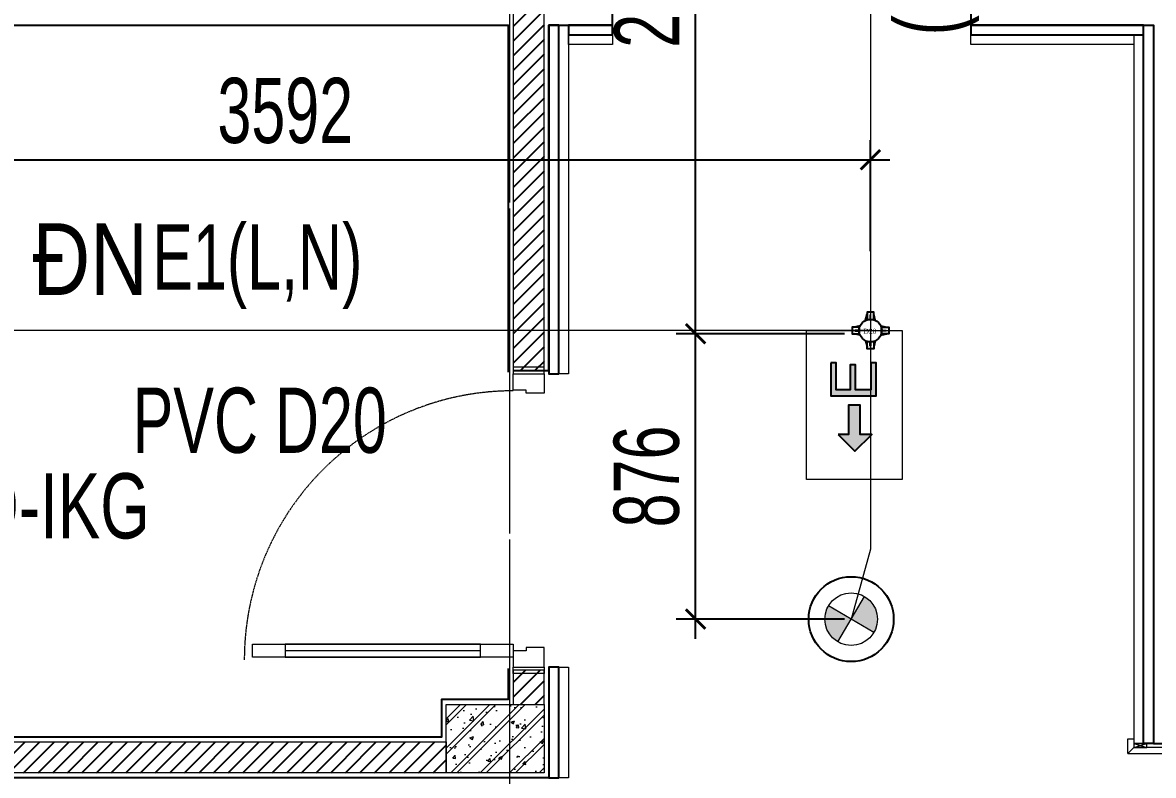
# Model space of a CAD drawing. Header units: millimetres. Extents: x -343543 to 400519, y -115663 to 104219.
# Drawn here: x -159028 to -155558, y 7192 to 9503 of the extents above; entities that cross this region are included whole.
import ezdxf
from ezdxf.xclip import XClip

# ---------------------------------------------------------------- set-up
doc = ezdxf.new("R2010")
doc.units = ezdxf.units.MM
doc.header["$XCLIPFRAME"] = 0
doc.linetypes.add('XREF MAT BANG TUONG XAY$0$01.Xref _MB T1$0$HIDDEN', pattern=[9.524999999999999, 6.35, -3.175])
doc.linetypes.add('XREF MAT BANG TUONG XAY$0$CENTER', pattern=[50.800000000000004, 31.75, -6.35, 6.35, -6.35])
doc.layers.get('0').update_dxf_attribs({"color": 231, "lineweight": 0})
doc.layers.get('DefPoints').update_dxf_attribs({"color": 191})
for name, color, linetype, lineweight in [('1-INNO-E-Emergency', 1, 'EME', 5), ('A-SYMBOLS', 10, 'Continuous', 13), ('E-EX', 3, 'Continuous', 25), ('kata_dim', 231, 'Continuous', 0), ('SME-E-COND-LTG', 51, 'Continuous', 18), ('SME-E-LTG-TEXT', 53, 'Continuous', 18), ('TEXT DIEN', 3, 'Continuous', 18), ('XREF MAT BANG TUONG XAY$0$$0$A-WALL-INT', 8, 'Continuous', 9), ('XREF MAT BANG TUONG XAY$0$$1$A-TEXT', 8, 'Continuous', 25), ('XREF MAT BANG TUONG XAY$0$01.Xref _MB T1$0$A-DOOR', 8, 'Continuous', 9), ('XREF MAT BANG TUONG XAY$0$01.Xref _MB T1$0$A-FNSH', 8, 'Continuous', 9), ('XREF MAT BANG TUONG XAY$0$01.Xref _MB T1$0$A-HIDD-LO', 8, 'XREF MAT BANG TUONG XAY$0$01.Xref _MB T1$0$HIDDEN', 9), ('XREF MAT BANG TUONG XAY$0$A-GRID', 8, 'XREF MAT BANG TUONG XAY$0$CENTER', 15), ('XREF MAT BANG TUONG XAY$0$A-WALL-INT', 8, 'Continuous', 9), ('XREF MAT BANG TUONG XAY$0$xref_IKIGAI_Cot$0$A-FNSH', 8, 'Continuous', 9), ('XREF MAT BANG TUONG XAY$0$xref_IKIGAI_Cot$0$A-PATT', 8, 'Continuous', 5)]:
    doc.layers.add(name, color=color, linetype=linetype, lineweight=lineweight)
for name, color, linetype in [('E-text', 3, 'Continuous'), ('XREF MAT BANG TUONG XAY$0$A-FNSH', 8, 'Continuous'), ('XREF MAT BANG TUONG XAY$0$A-FURN', 8, 'Continuous'), ('XREF MAT BANG TUONG XAY$0$A-PATT', 8, 'Continuous'), ('ống ghen', 6, 'Continuous')]:
    doc.layers.add(name, color=color, linetype=linetype)
doc.styles.add('ROMANS1', font='vntimeh.shx', dxfattribs={"width": 0.8, "bigfont": 'bigfont.shx'})
doc.styles.add('ROMANSssss', font='vntimeh.shx', dxfattribs={"width": 0.7})
doc.styles.add('SM-DIMTEXT', font='SME.shx', dxfattribs={"width": 0.7})
doc.styles.add('SM-TEXTTITLE', font='arial.ttf', dxfattribs={"width": 0.7, "height": 600})
doc.styles.add('SME-TEXT', font='sme.shx', dxfattribs={"width": 0.7})
doc.styles.add('XREF MAT BANG TUONG XAY$0$Arial', font='arial.ttf', dxfattribs={"width": 0.8})
doc.linetypes.add('EME', pattern='A,2463.214661,-165.6529,["E",ROMANSssss,S=300,R=360,X=0,Y=-153.361507],-321.423057,2528.257516', length=5478.548134000001)
doc.dimstyles.new('SDIM-100', dxfattribs={"dimscale": 100, "dimtxt": 2, "dimasz": 0.6, "dimexe": 0.6, "dimexo": 0.2, "dimgap": 0.5, "dimtad": 1, "dimdec": 0, "dimzin": 12, "dimtxsty": 'SM-DIMTEXT', "dimblk": 'ARCHTICK', "dimblk1": 'ARCHTICK', "dimblk2": 'ARCHTICK', "dimcen": 0.12, "dimdle": 0.6, "dimclrd": 7, "dimclre": 8, "dimadec": 0, "dimazin": 3, "dimtfac": 2, "dimtix": 1, "dimtmove": 1, "dimatfit": 3, "dimfxl": 1, "dimtzin": 0, "dimarcsym": 1})

# ---------------------------------------------------------------- blocks, each defined once
blk = doc.blocks.new('XREF MAT BANG TUONG XAY$0$00.xref_IKIGAI_Truc')
at = {"layer": 'XREF MAT BANG TUONG XAY$0$A-GRID', "color": 8, "ltscale": 20}
blk.add_lwpolyline([(23800, -3895.000007497932), (23800, 22924.43548412589)], dxfattribs=at)
blk = doc.blocks.new('*U165')
at = {"color": 8}
blk.add_line((70.00000000000045, 99.99999999999963), (70.00000000000671, 699.9999999999415), dxfattribs=at)
for points in [[(50, -2.423323916802836e-13), (50.00000000000716, 799.9999999999415), (90.00000000000728, 799.9999999999415), (90, -4.333561340814704e-13)], [(50.00000000000045, 99.99999999999973), (90.00000000000045, 99.99999999999959), (90.00000000000671, 699.9999999999415), (50.00000000000671, 699.9999999999415)], [(19.99999999999966, -94.99998551682388), (79.99999999999943, -94.99998551682414), (79.99999999999989, -40.00000000000042), (69.99999999999989, -40.00000000000036), (70, -3.591605449536798e-13), (20, -1.026172985581946e-13)], [(919.9999999999412, -94.99998551683116), (859.9999999999412, -94.99998551683088), (859.9999999999416, -40.00000000000701), (869.9999999999416, -40.00000000000706), (869.9999999999418, -7.107071464308561e-12), (919.9999999999418, -7.335193001273643e-12)]]:
    blk.add_lwpolyline(points, close=True, dxfattribs=at)
at = {"layer": 'XREF MAT BANG TUONG XAY$0$01.Xref _MB T1$0$A-FNSH', "color": 8}
for points in [[(19.99999999999966, -94.99998551682388), (-4.547473508864641e-13, -94.99998551682377), (0, 0), (20, -1.026172985581946e-13)], [(919.9999999999412, -94.99998551683116), (939.9999999999412, -94.99998551683119), (939.9999999999418, -7.409388590401433e-12), (919.9999999999418, -7.335193001273643e-12)]]:
    blk.add_lwpolyline(points, close=True, dxfattribs=at)
at = {"layer": 'XREF MAT BANG TUONG XAY$0$01.Xref _MB T1$0$A-HIDD-LO', "color": 8, "ltscale": 0.3}
blk.add_arc((42.49999999999864, -1.924822268344633e-13), 824.9999999999471, 359.9999999999996, 90, dxfattribs=at)
blk = doc.blocks.new('XREF MAT BANG TUONG XAY$0$xref_IKIGAI_Cot')
at = {"layer": 'XREF MAT BANG TUONG XAY$0$xref_IKIGAI_Cot$0$A-PATT'}
h = blk.add_hatch(dxfattribs=at)
h.set_pattern_fill('BT-01', color=8, scale=15, pattern_type=2)
h.set_pattern_definition([(49.99999999999999, (80, -9.999999999999313), (107.589027390113, -9.412820247389266), [11.25, -123.75]), (355, (80, -9.999999999999313), (-20.81270004195, 112.8288200550018), [9, -99]), (100.4514, (88.96575200000007, -10.78440099999932), (86.77640725710323, 103.415931309143), [9.5610285, -105.1713168]), (46.18420000000001, (80, 20.00000000000069), (160.0861572938467, -24.82785214935271), [16.875, -185.625]), (96.6356, (93.34051175000013, 17.93100395000068), (140.1994058323055, 146.1176806350663), [14.3415432, -157.75695]), (351.1842, (80, 20.00000000000069), (140.1992917700441, 146.1177901387987), [13.5, -148.5]), (21, (95, 12.50000000000069), (89.53605781776925, -60.39283359980082), [11.25, -123.75]), (326.0000000000001, (95, 12.50000000000069), (36.49729978823726, 108.772506757028), [9, -99]), (71.4514, (102.46133495, 7.467259100000723), (126.0333942872235, 48.37957450649286), [9.5610285, -105.1713168]), (37.50000000000001, (80, -9.999999999999313), (1.8239782975936, 49.93407807469672), [0, -97.8, 0, -100.5, 0, -99.375]), (7.499999999999999, (80, -9.999999999999313), (39.46043061632229, 59.16175678235403), [0, -57.3, 0, -95.55, 0, -37.875]), (327.5, (46.55000000000018, -9.999999999999313), (80.07336542586135, -3.383230760156963), [0, -37.5, 0, -117, 0, -155.25]), (317.5, (31.55000000000018, -9.999999999999313), (87.47792540135794, 15.01574734984766), [0, -48.75, 0, -77.69999999999999, 0, -110.25]), (45, (80, -9.999999999999313), (-45.07805730064241, 45.07805730064241), []), (45, (80, 8.375000000000687), (-45.07805730064241, 45.07805730064241), [])])
h.paths.add_polyline_path([(23905.0014085655, 7200.000000142376), (23605.0014085655, 7200.000000142377), (23605.0014085655, 7410.000000142377), (23905.0014085655, 7410.000000142376)])
at = {"layer": 'XREF MAT BANG TUONG XAY$0$A-GRID', "color": 8, "ltscale": 20}
blk.add_lwpolyline([(23800, -3895.000007497932), (23800, 22924.43548412589)], dxfattribs=at)
at = {"layer": 'XREF MAT BANG TUONG XAY$0$xref_IKIGAI_Cot$0$A-FNSH', "color": 8}
blk.add_lwpolyline([(23905.0014085655, 7200.000000142376), (23605.0014085655, 7200.000000142377), (23605.0014085655, 7410.000000142377), (23905.0014085655, 7410.000000142376)], close=True, dxfattribs=at)
blk = doc.blocks.new('*U241')
at = {"layer": 'XREF MAT BANG TUONG XAY$0$A-PATT'}
h = blk.add_hatch(dxfattribs=at)
h.set_pattern_fill('ANSI31', color=8, scale=10)
h.set_pattern_definition([(45, (42656.79104378114, -11178.56439682681), (-22.45064030267288, 22.45064030267288), [])])
h.paths.add_polyline_path([(-38.69831128977239, 47.5), (7171.30309453909, 47.5), (7171.30309453909, -47.5), (-38.69831128977239, -47.5)])
at = {"layer": 'XREF MAT BANG TUONG XAY$0$A-WALL-INT', "color": 8}
blk.add_lwpolyline([(-38.69831128977239, 47.5), (7171.30309453909, 47.5), (7171.30309453909, -47.5), (-38.69831128977239, -47.5)], close=True, dxfattribs=at)
blk = doc.blocks.new('*U237')
at = {"layer": 'XREF MAT BANG TUONG XAY$0$A-PATT'}
h = blk.add_hatch(dxfattribs=at)
h.set_pattern_fill('ANSI31', color=8, scale=10)
h.set_pattern_definition([(45, (36711.78865714205, -11178.56439682681), (-22.45064030267288, 22.45064030267288), [])])
h.paths.add_polyline_path([(-38.69831128977239, 47.5), (1226.300707899991, 47.5), (1226.300707899991, -47.5), (-38.69831128977239, -47.5)])
at = {"layer": 'XREF MAT BANG TUONG XAY$0$A-WALL-INT', "color": 8}
blk.add_lwpolyline([(-38.69831128977239, 47.5), (1226.300707899991, 47.5), (1226.300707899991, -47.5), (-38.69831128977239, -47.5)], close=True, dxfattribs=at)
blk = doc.blocks.new('*U238')
at = {"layer": 'XREF MAT BANG TUONG XAY$0$A-PATT'}
h = blk.add_hatch(dxfattribs=at)
h.set_pattern_fill('ANSI31', color=8, scale=10)
h.set_pattern_definition([(45, (35551.78963795228, -11178.56439682681), (-22.45064030267288, 22.45064030267288), [])])
h.paths.add_polyline_path([(-38.69831128977239, 47.5), (66.30168871022761, 47.5), (66.30168871022761, -47.5), (-38.69831128977239, -47.5)])
at = {"layer": 'XREF MAT BANG TUONG XAY$0$A-WALL-INT', "color": 8}
blk.add_lwpolyline([(-38.69831128977239, 47.5), (66.30168871022761, 47.5), (66.30168871022761, -47.5), (-38.69831128977239, -47.5)], close=True, dxfattribs=at)
blk = doc.blocks.new('01.Xref _MB T1')
at = {"layer": 'XREF MAT BANG TUONG XAY$0$$0$A-WALL-INT', "color": 8}
for points in [[(23980.00793996577, 8425.000738292792), (23950.00793996577, 8425.000738286331), (23949.99807902015, 9495.000017703716), (23979.99807902015, 9495.000017710174)], [(23979.99836948819, 9434.994189609457), (23979.99809170843, 9464.994189608173), (24114.99186478354, 9465.003132788255), (24114.9921425633, 9435.003132789543)], [(25214.99210312063, 9434.98862821275), (25214.99182534087, 9464.988628211466), (25714.99813672597, 9465.00791778036), (25714.99841450572, 9435.007917781648)], [(25714.98621487342, 7289.998532647451), (25744.98621487342, 7289.99853264099), (25744.99835279652, 9465.007840795228), (25714.99835279652, 9465.007840801685)], [(23979.99940800111, 7184.990428261544), (23949.99940800111, 7184.990428255083), (23949.98867983761, 7525.001003425557), (23979.98867983761, 7525.001003432015)], [(25696.99479793053, 7304.99853264422), (25714.99479793053, 7304.99853264422), (25714.99479793053, 7277.99853264422), (25696.99479793053, 7259.99853264422)], [(25714.99479793738, 7289.99853264422), (25714.99479793738, 7277.99853264422), (25754.99479793738, 7277.99853264422), (25754.99479793738, 7289.99853264422)], [(25714.99479793052, 7277.99853264422), (25696.99479793053, 7259.99853264422), (25927.99202863177, 7259.999999512449), (25909.99202863177, 7277.999999512449)]]:
    blk.add_lwpolyline(points, close=True, dxfattribs=at)
for points in [[(25714.99479793738, 7289.99853264422), (25754.99479793738, 7277.99853264422)], [(25714.99479793738, 7277.998532651074), (25754.99479793738, 7289.998532635067)]]:
    blk.add_lwpolyline(points, dxfattribs=at)
at = {"layer": 'XREF MAT BANG TUONG XAY$0$A-FNSH', "color": 8}
for points in [[(23810.01068324504, 8435.000970231877), (23920.00211191265, 8435.000970228824), (23920.00142163211, 9495.000017703716), (24114.9915870478, 9494.989748242215), (24114.9915048715, 9619.989736890011), (23920.00139505479, 9620.0000121524), (23919.99909035853, 11570.00001879016), (23795.00142333847, 11570.00001879009), (23795.00141266092, 10214.99998942119), (23490.01062877173, 10214.99998942118), (23490.01062877173, 9619.999989421216), (20000.0099798869, 9619.999989421216)], [(25899.99203006045, 10214.99999999539), (25774.99203006045, 10214.99999999539), (25774.99203006045, 9620.000598157607), (25214.99202094432, 9620.000591583483), (25214.99210312063, 9495.000599492574), (25774.99203006046, 9495.000606066696), (25774.99203006045, 7289.999999512449), (25899.99203006045, 7289.999999512449)], [(23919.99202244958, 7525.001003425557), (23919.99202252619, 7184.990693395906), (16079.99939583792, 7185.000007211183), (16079.99939583792, 7530.000960061545), (16204.9907282335, 7530.000960061545), (16204.9907282335, 7424.999989391385), (16409.99072956376, 7424.999989391385), (16409.99072956376, 7309.999999231293), (21190.00011095132, 7310.000000321717), (21190.00011152849, 9495.000002499433), (16204.99071884021, 9495.000002361105), (16204.99071884021, 8430.000960061545)], [(23794.99213549109, 7520.000897501001), (23794.99213549109, 7424.999989391383), (23589.99213539262, 7424.999989391385), (23589.99213539262, 7310.000001368795), (21315.00010991409, 7310.000000373273), (21315.00010954468, 9494.999984810442), (23794.98287727367, 9494.997038621268), (23794.98287727367, 8430.000924782056)]]:
    blk.add_lwpolyline(points, dxfattribs=at)
at = {"layer": 'XREF MAT BANG TUONG XAY$0$A-FURN', "color": 8}
for points in [[(23950.0021119706, 8425.001003425305), (23950.00142169006, 9495.000017703716), (23920.00142163211, 9495.000017703716), (23920.00211191265, 8425.001003425305)], [(23979.99835679345, 9465.000017605798), (24114.99186481449, 9464.999790118343), (24114.9915870412, 9494.999790175008), (23979.99807902015, 9495.00001766246)], [(25214.99209042589, 9464.994456209091), (25744.99216846297, 9465.004498026428), (25744.99189068968, 9495.004498083093), (25214.99181265259, 9494.994456265753)], [(25744.9920428686, 7289.999999512449), (25744.99202940837, 9495.000606066696), (25774.99202946632, 9495.000606066696), (25774.99204292654, 7289.999999512449)], [(23949.99358000594, 7184.990693394057), (23949.99202250753, 7525.001003425557), (23919.99202244958, 7525.001003425557), (23919.99357994799, 7184.990693394057)]]:
    blk.add_lwpolyline(points, close=True, dxfattribs=at)
at = {"color": 8}
blk.add_blockref('XREF MAT BANG TUONG XAY$0$00.xref_IKIGAI_Truc', (0.000109863918623887, 0), dxfattribs=at)
ref = blk.add_blockref('XREF MAT BANG TUONG XAY$0$xref_IKIGAI_Cot', (-0.009273172880057245, -1.075099498848431e-05), dxfattribs=at)
XClip(ref).set_block_clipping_path([(-1610.3425959282936, -2225.6693134198044), (41829.12952086335, 21555.881957526355)])
at = {"layer": 'XREF MAT BANG TUONG XAY$0$01.Xref _MB T1$0$A-DOOR', "color": 8, "extrusion": (-1.423519046342826e-14, 2.819433481905707e-13, -1), "xscale": -1, "zscale": -1, "rotation": 269.9999623331528}
blk.add_blockref('*U165', (-23809.99214981895, 7505.000940971573, 1.781710408059664e-09), dxfattribs=at)
at = {"layer": 'XREF MAT BANG TUONG XAY$0$A-FURN', "color": 8, "xscale": -1, "rotation": 270}
for name, p in [('*U237', (23857.50140474601, 8473.699281521194)), ('*U238', (23857.50019299747, 7448.698300681155))]:
    blk.add_blockref(name, p, dxfattribs=at)
at = {"layer": 'XREF MAT BANG TUONG XAY$0$A-FURN', "color": 8}
blk.add_blockref('*U241', (16433.68904085353, 7247.499999512449), dxfattribs=at)
at = {"layer": 'XREF MAT BANG TUONG XAY$0$$1$A-TEXT', "color": 8, "style": 'XREF MAT BANG TUONG XAY$0$Arial', "width": 0.8}
blk.add_text('ĐN', height=220, dxfattribs=at).set_placement((22334.44278294217, 8666.883588093957))
blk = doc.blocks.new('Den downligh su co')
at = {"layer": '1-INNO-E-Emergency'}
h = blk.add_hatch(color=1, dxfattribs=at)
h.dxf.hatch_style = 1
h.paths.add_polyline_path([(-51.26524163608701, 51.2652416361384), (0, 6.048139766789973e-11), (51.26524163605427, 51.2652416359947, 0.4142135623730951)])
h.paths.add_polyline_path([(0, 6.048139766789973e-11), (-51.26524163597423, -51.2652416358892, 0.4142135623730951), (51.26524163595604, -51.26524163603472)])
at = {"layer": '1-INNO-E-Emergency', "color": 1}
for points in [[(-51.26524163608701, 51.2652416361384), (51.26524163595604, -51.26524163603472)], [(-51.26524163597423, -51.2652416358892), (51.26524163605427, 51.2652416359947)]]:
    blk.add_lwpolyline(points, dxfattribs=at)
blk.add_circle((0, 6.048139766789973e-11), 72.50000000000001, dxfattribs=at)
at = {"layer": 'DefPoints', "ltscale": 5}
blk.add_circle((-1.818989403545856e-11, -1.227817847393453e-11), 117.174504947074, dxfattribs=at)
blk = doc.blocks.new('ĐÈN EXIT CHỈ HƯỚNG')
at = {"lineweight": 9}
h = blk.add_hatch(color=256, dxfattribs=at)
h.paths.add_polyline_path([(-17.85752142011006, -64.77139409304982), (78.32317535956281, -64.7713940929134), (78.32317535956281, -49.06634583673076), (-0.2562208072286012, -49.06634583673076), (-0.2562208072286012, -8.208244741890667), (73.32298667291252, -8.208244741890667), (73.32298667291252, 7.257816124663805), (-0.3139299895628938, 7.257816124663805), (-0.3139299895628938, 52.73265180657836), (78.32317535956463, 52.73265180657836), (78.32317535956463, 68.31413103752311), (-17.85752142025012, 68.31413103752311)])
h.paths.add_polyline_path([(-130.4791671877356, -43.07454820467137), (-130.5614100984294, -12.84783131063159), (-44.64380355062895, -12.84783131063159), (-44.64380355062895, 21.70467367458878), (-130.5614100984294, 21.70467367458878), (-130.5614100984294, 55.15167619593376), (-179.6334008433869, 6.079685450975376)])
blk.add_line((-44.64380355062895, 21.70467367458878), (-44.64380355062895, -12.84783131063159))
at = {"lineweight": 15, "flags": 128}
blk.add_lwpolyline([(173.1561964493703, -135.5858645323169), (173.1561964493721, 144.4427068962759), (-262.4438035506291, 144.4427068962759), (-262.44380355063, -135.5858645323151)], close=True, dxfattribs=at)
at = {"flags": 128}
for points in [[(78.32317535942457, -64.77139409235315), (-17.85752142025012, -64.77139409235315), (-17.85752142025012, 68.31413103808154), (78.32317535942457, 68.31413103808154), (78.32317535942457, 52.73265180699855), (-0.3139299897029559, 52.73265180699855), (-0.3139299897029559, 7.257816125224053), (73.32298667277428, 7.257816125224053), (73.32298667277428, -8.208244741330418), (-0.2562208073668444, -8.208244741330418), (-0.2562208073668444, -49.06634583617051), (78.32317535942457, -49.06634583617051)], [(-130.5614100984294, -42.99230529397937), (-179.6334008433869, 6.079685450975376), (-130.5614100984294, 55.15167619593376), (-130.5614100984294, 21.70467367458878), (-44.64380355062895, 21.70467367458878), (-44.64380355062895, -12.84783131063159), (-130.5614100984294, -12.84783131063159)]]:
    blk.add_lwpolyline(points, close=True, dxfattribs=at)
blk = doc.blocks.new('c4-d20')
at = {"layer": 'ống ghen', "ltscale": 30}
for points in [[(5338984.571570721, -3869203.59520269), (5338984.571570721, -3869181.136222356), (5338964.571570721, -3869181.136222356), (5338964.571570721, -3869203.59520269)], [(5338975.117387231, -3869202.140478549), (5338975.117387231, -3869190.069948201), (5338974.025754213, -3869190.069948201), (5338974.025754213, -3869202.140478549)], [(5338941.030551078, -3869227.140478531), (5338918.571570744, -3869227.140478531), (5338918.571570744, -3869247.140478531), (5338941.030551078, -3869247.140478531)], [(5338939.575826936, -3869236.59466202), (5338927.505296589, -3869236.59466202), (5338927.505296589, -3869237.686295039), (5338939.575826936, -3869237.686295039)], [(5339008.112590367, -3869227.140478531), (5339030.571570701, -3869227.140478531), (5339030.571570701, -3869247.140478531), (5339008.112590367, -3869247.140478531)], [(5339009.567314508, -3869236.59466202), (5339021.637844856, -3869236.59466202), (5339021.637844856, -3869237.686295039), (5339009.567314508, -3869237.686295039)], [(5338984.571570721, -3869270.685754373), (5338984.571570721, -3869293.144734707), (5338964.571570721, -3869293.144734707), (5338964.571570721, -3869270.685754373)], [(5338975.117387231, -3869272.140478514), (5338975.117387231, -3869284.211008862), (5338974.025754213, -3869284.211008862), (5338974.025754213, -3869272.140478514)]]:
    blk.add_lwpolyline(points, close=True, dxfattribs=at)
for points in [[(5338959.808252452, -3869205.402258944), (5338964.571570721, -3869187.136222356)], [(5338989.334888991, -3869205.402258944), (5338984.571570721, -3869187.136222356)], [(5338942.837607332, -3869222.377160262), (5338924.571570744, -3869227.140478531)], [(5338942.837607332, -3869251.903796801), (5338924.571570744, -3869247.140478531)], [(5339006.305534113, -3869222.377160262), (5339024.571570701, -3869227.140478531)], [(5339006.305534113, -3869251.903796801), (5339024.571570701, -3869247.140478531)], [(5338959.808252452, -3869268.878698119), (5338964.571570721, -3869287.144734707)], [(5338989.334888991, -3869268.878698119), (5338984.571570721, -3869287.144734707)]]:
    blk.add_lwpolyline(points, dxfattribs=at)
blk.add_circle((5338974.571570722, -3869237.140478531), 34.99999998276881, dxfattribs=at)
at = {"layer": 'TEXT DIEN', "ltscale": 30, "style": 'ROMANS1'}
blk.add_text('D20', height=15, dxfattribs=at).set_placement((5338953.363317306, -3869246.782292242))
blk = doc.blocks.new('_ArchTick')
at = {"color": 0, "linetype": 'ByBlock', "const_width": 0.15}
blk.add_lwpolyline([(-0.5, -0.5), (0.5, 0.5)], dxfattribs=at)
blk = doc.blocks.new('*D418')
at = {"layer": 'DefPoints', "color": 0, "linetype": 'Continuous', "ltscale": 1000, "transparency": 16777216}
for p in [(-156426.5722137495, 9081.584905263648), (-156426.5722137495, 8780.752905376225), (-160018.0753770598, 8557.648659902454)]:
    blk.add_point(p, dxfattribs=at)
at = {"layer": 'kata_dim', "color": 8, "linetype": 'Continuous', "lineweight": -2, "ltscale": 1000, "transparency": 16777216}
for p, q in [((-160018.0753770598, 8577.648659902454), (-160018.0753770598, 9141.584905263648)), ((-156426.5722137495, 8800.752905376225), (-156426.5722137495, 9141.584905263648))]:
    blk.add_line(p, q, dxfattribs=at)
at = {"layer": 'kata_dim', "color": 7, "linetype": 'Continuous', "lineweight": -2, "ltscale": 1000, "transparency": 16777216}
blk.add_line((-160078.0753770598, 9081.584905263648), (-156366.5722137495, 9081.584905263648), dxfattribs=at)
at = {"layer": 'kata_dim', "color": 7, "linetype": 'Continuous', "lineweight": -2, "ltscale": 1000, "transparency": 16777216, "xscale": 60, "yscale": 60, "zscale": 60, "rotation": 180}
blk.add_blockref('_ArchTick', (-160018.0753770598, 9081.584905263648), dxfattribs=at)
at = {"layer": 'kata_dim', "color": 7, "linetype": 'Continuous', "lineweight": -2, "ltscale": 1000, "transparency": 16777216, "xscale": 60, "yscale": 60, "zscale": 60}
blk.add_blockref('_ArchTick', (-156426.5722137495, 9081.584905263648), dxfattribs=at)
at = {"layer": 'kata_dim', "color": 0, "linetype": 'Continuous', "ltscale": 1000, "transparency": 16777216, "insert": (-158222.3237954046, 9231.584905263648), "char_height": 200, "attachment_point": 5, "style": 'SM-DIMTEXT'}
blk.add_mtext('3592', dxfattribs=at)
blk = doc.blocks.new('*D419')
at = {"layer": 'DefPoints', "color": 0, "linetype": 'Continuous', "ltscale": 1000, "transparency": 16777216}
for p in [(-156963.0113680431, 8547.64866050985), (-156485.5689643352, 8547.64866050985), (-156485.5689643356, 7671.857679095918)]:
    blk.add_point(p, dxfattribs=at)
at = {"layer": 'kata_dim', "color": 7, "linetype": 'Continuous', "lineweight": -2, "ltscale": 1000, "transparency": 16777216}
blk.add_line((-156963.0113680431, 7611.857679095918), (-156963.0113680431, 8607.64866050985), dxfattribs=at)
at = {"layer": 'kata_dim', "color": 8, "linetype": 'Continuous', "lineweight": -2, "ltscale": 1000, "transparency": 16777216}
for p, q in [((-156505.5689643352, 8547.64866050985), (-157023.0113680431, 8547.64866050985)), ((-156505.5689643356, 7671.857679095918), (-157023.0113680431, 7671.857679095918))]:
    blk.add_line(p, q, dxfattribs=at)
at = {"layer": 'kata_dim', "color": 7, "linetype": 'Continuous', "lineweight": -2, "ltscale": 1000, "transparency": 16777216, "xscale": 60, "yscale": 60, "zscale": 60}
for p, rotation in [((-156963.0113680431, 8547.64866050985), 90), ((-156963.0113680431, 7671.857679095918), 270)]:
    blk.add_blockref('_ArchTick', p, dxfattribs=dict(at, rotation=rotation))
at = {"layer": 'kata_dim', "color": 0, "linetype": 'Continuous', "ltscale": 1000, "transparency": 16777216, "insert": (-157113.0113680431, 8109.753169802927), "char_height": 200, "attachment_point": 5, "rotation": 90, "style": 'SM-DIMTEXT'}
blk.add_mtext('876', dxfattribs=at)
blk = doc.blocks.new('*D420')
at = {"layer": 'DefPoints', "color": 0, "linetype": 'Continuous', "ltscale": 1000, "transparency": 16777216}
for p in [(-156963.0113680432, 10719.76645099186), (-156316.1976791301, 10719.76645099186), (-156485.5689643352, 8547.64866050985)]:
    blk.add_point(p, dxfattribs=at)
at = {"layer": 'kata_dim', "color": 7, "linetype": 'Continuous', "lineweight": -2, "ltscale": 1000, "transparency": 16777216}
blk.add_line((-156963.0113680432, 8487.64866050985), (-156963.0113680432, 10779.76645099186), dxfattribs=at)
at = {"layer": 'kata_dim', "color": 8, "linetype": 'Continuous', "lineweight": -2, "ltscale": 1000, "transparency": 16777216}
for p, q in [((-156336.1976791301, 10719.76645099186), (-157023.0113680432, 10719.76645099186)), ((-156505.5689643352, 8547.64866050985), (-157023.0113680432, 8547.64866050985))]:
    blk.add_line(p, q, dxfattribs=at)
at = {"layer": 'kata_dim', "color": 7, "linetype": 'Continuous', "lineweight": -2, "ltscale": 1000, "transparency": 16777216, "xscale": 60, "yscale": 60, "zscale": 60}
for p, rotation in [((-156963.0113680432, 10719.76645099186), 90), ((-156963.0113680432, 8547.64866050985), 270)]:
    blk.add_blockref('_ArchTick', p, dxfattribs=dict(at, rotation=rotation))
at = {"layer": 'kata_dim', "color": 0, "linetype": 'Continuous', "ltscale": 1000, "transparency": 16777216, "insert": (-157113.0113680432, 9633.707555750896), "char_height": 200, "attachment_point": 5, "rotation": 90, "style": 'SM-DIMTEXT'}
blk.add_mtext('2172', dxfattribs=at)

msp = doc.modelspace()

# ---------------------------------------------------------------- block references
at = {"layer": 'A-SYMBOLS'}
msp.add_blockref('01.Xref _MB T1', (-181333.0754867629, 2.91038304567337e-11), dxfattribs=at)

# ---------------------------------------------------------------- next in the draw order: linework, layer by layer
at = {"layer": 'SME-E-COND-LTG', "color": 1, "linetype": 'Continuous', "ltscale": 1000}
for p, q in [((-156428.7474995267, 19399.99996608737), (-156426.3889947719, 7886.319810612105)), ((-156426.3889947719, 8557.648660509696), (-160018.0753770598, 8557.648659902454)), ((-156426.3889947719, 7886.319810612105), (-156485.5757439757, 7671.833110376407))]:
    msp.add_line(p, q, dxfattribs=at)

# ---------------------------------------------------------------- next in the draw order: block references
at = {"layer": '1-INNO-E-Emergency', "xscale": 1.112275862068966, "yscale": 1.112275862068966, "zscale": 1.112275862068966, "rotation": 104.2273817828765}
msp.add_blockref('Den downligh su co', (-156485.5835943224, 7671.833110376498), dxfattribs=at)
at = {"layer": 'E-EX', "color": 3, "true_color": 0x00ff00, "xscale": -1.050000000000056, "yscale": 1.050000000000056, "zscale": 1.050000000000056, "rotation": 270.0000000000001}
msp.add_blockref('ĐÈN EXIT CHỈ HƯỚNG', (-156480.3351432341, 8375.834654237846), dxfattribs=at)
at = {"layer": 'TEXT DIEN', "ltscale": 30}
msp.add_blockref('c4-d20', (-5495400.960565494, 3877794.789139041), dxfattribs=at)

# ---------------------------------------------------------------- next in the draw order: texts
at = {"layer": 'E-text', "style": 'SM-TEXTTITLE', "width": 0.7}
msp.add_text('TĐ-IKG', height=200, dxfattribs=at).set_placement((-159300.7155460441, 7919.598197563126))
at = {"layer": 'SME-E-LTG-TEXT', "style": 'SME-TEXT', "width": 0.7}
msp.add_text('E1(L,N)', height=200, rotation=270, dxfattribs=at).set_placement((-156303.5169709874, 10108.61036225336))
for s, p in [('E1(L,N)', (-158630.6808569617, 8683.511435093838)), ('PVC D20', (-158690.9382221131, 8182.282555032783))]:
    msp.add_text(s, height=200, dxfattribs=at).set_placement(p)

# ---------------------------------------------------------------- next in the draw order: dimensions: what is measured, and where the dimension line sits
at = {"layer": 'kata_dim', "linetype": 'Continuous', "ltscale": 1000}
for base, p1, p2, picture, middle in [((-156963.0113680432, 10719.76645099186), (-156485.5689643351, 8547.648660509847), (-156316.19767913, 10719.76645099185), '*D420', (-157113.0113680432, 9633.707555750896)), ((-156963.0113680431, 8547.64866050985), (-156485.5689643356, 7671.857679095914), (-156485.5689643351, 8547.648660509847), '*D419', (-157113.0113680431, 8109.753169802927))]:
    dim = msp.add_linear_dim(base=base, p1=p1, p2=p2, angle=90, dimstyle='SDIM-100', dxfattribs=at)
    dim.commit()
    dim.dimension.update_dxf_attribs({"geometry": picture, "text_midpoint": middle})
dim = msp.add_linear_dim(base=(-156426.5722137495, 9081.584905263648), p1=(-160018.0753770598, 8557.648659902454), p2=(-156426.5722137495, 8780.752905376225), dimstyle='SDIM-100', dxfattribs=at)
dim.commit()
dim.dimension.update_dxf_attribs({"geometry": '*D418', "text_midpoint": (-158222.3237954046, 9231.584905263648)})

doc.saveas('drawing.dxf')
